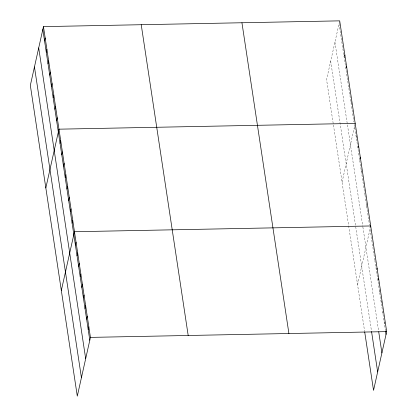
<?xml version="1.0" encoding="UTF-8"?>
<svg xmlns="http://www.w3.org/2000/svg" width="417" height="417" viewBox="0 0 417 417"><rect width="100%" height="100%" fill="white"/><g stroke="black" fill="none" stroke-linecap="round" stroke-linejoin="round"><path stroke-width="0.31" stroke-dasharray="2.08 1.56" d="M339.568 21.418L326.563 79.611L364.609 331.333M344.228 57.885L344.609 56.175M351.114 103.463L351.625 101.185M342.065 182.166L354.559 126.252M356.285 137.646L356.79 135.369M361.45 171.83L361.961 169.552M366.616 206.014L367.127 203.736M357.562 284.717L370.061 228.808L369.869 227.541M379.642 292.202L380.153 289.924M381.242 302.768L381.748 300.49M382.837 313.334L383.348 311.056M384.432 323.9L384.943 321.622M339.063 23.696L353.892 121.821M354.273 124.355L359.251 157.272M359.345 157.902L359.631 159.805M359.725 160.436L364.896 194.619M364.99 195.255L369.488 225.008M370.155 229.428L374.758 259.885M374.852 260.505L385.47 330.738M334.934 42.148L362.78 226.368M362.873 226.999L378.62 331.166M330.686 61.158L371.458 330.905"/><path stroke-width="0.63" d="M43.467 26.62L30.332 85.381L77.301 396.15L90.437 337.389L43.467 26.62L339.699 20.85L386.668 331.619L373.533 390.38L364.703 331.958M44.551 40.866L45.187 38.015M46.277 52.261L46.913 49.409M47.997 63.655L48.633 60.804M49.717 75.05L50.358 72.198M51.442 86.444L52.078 83.593M53.162 97.839L53.798 94.987M54.888 109.233L55.524 106.382M56.608 120.628L57.244 117.776M45.834 187.937L58.969 129.176L355.195 123.406M60.053 143.417L60.689 140.571M61.773 154.811L62.409 151.965M63.499 166.206L64.135 163.36M65.219 177.6L65.855 174.754M66.944 188.995L67.58 186.149M68.664 200.389L69.3 197.543M70.384 211.784L71.026 208.938M72.11 223.178L72.746 220.332M61.33 290.487L74.466 231.727L370.697 225.957L370.442 227.098M75.43 245.144L76.066 242.293M77.025 255.71L77.661 252.858M78.62 266.275L79.256 263.424M80.22 276.841L80.856 273.99M81.815 287.407L82.451 284.556M83.41 297.973L84.052 295.127M85.011 308.538L85.647 305.692M86.606 319.104L87.242 316.258M88.206 329.67L88.842 326.824M344.609 56.175L344.864 55.034M346.329 67.57L346.584 66.428M358.385 147.331L358.641 146.195M360.111 158.726L360.366 157.59M376.832 269.361L377.088 268.22M378.428 279.927L378.683 278.785M90.437 337.389L386.668 331.619M385.563 331.359L386.033 334.465M378.714 331.786L381.909 352.918M371.552 331.531L377.656 371.928M241.943 22.753L288.913 333.522M141.222 24.718L188.192 335.487M42.831 29.466L89.801 340.236M38.708 47.919L85.678 358.688M34.455 66.928L81.43 377.698"/></g></svg>
